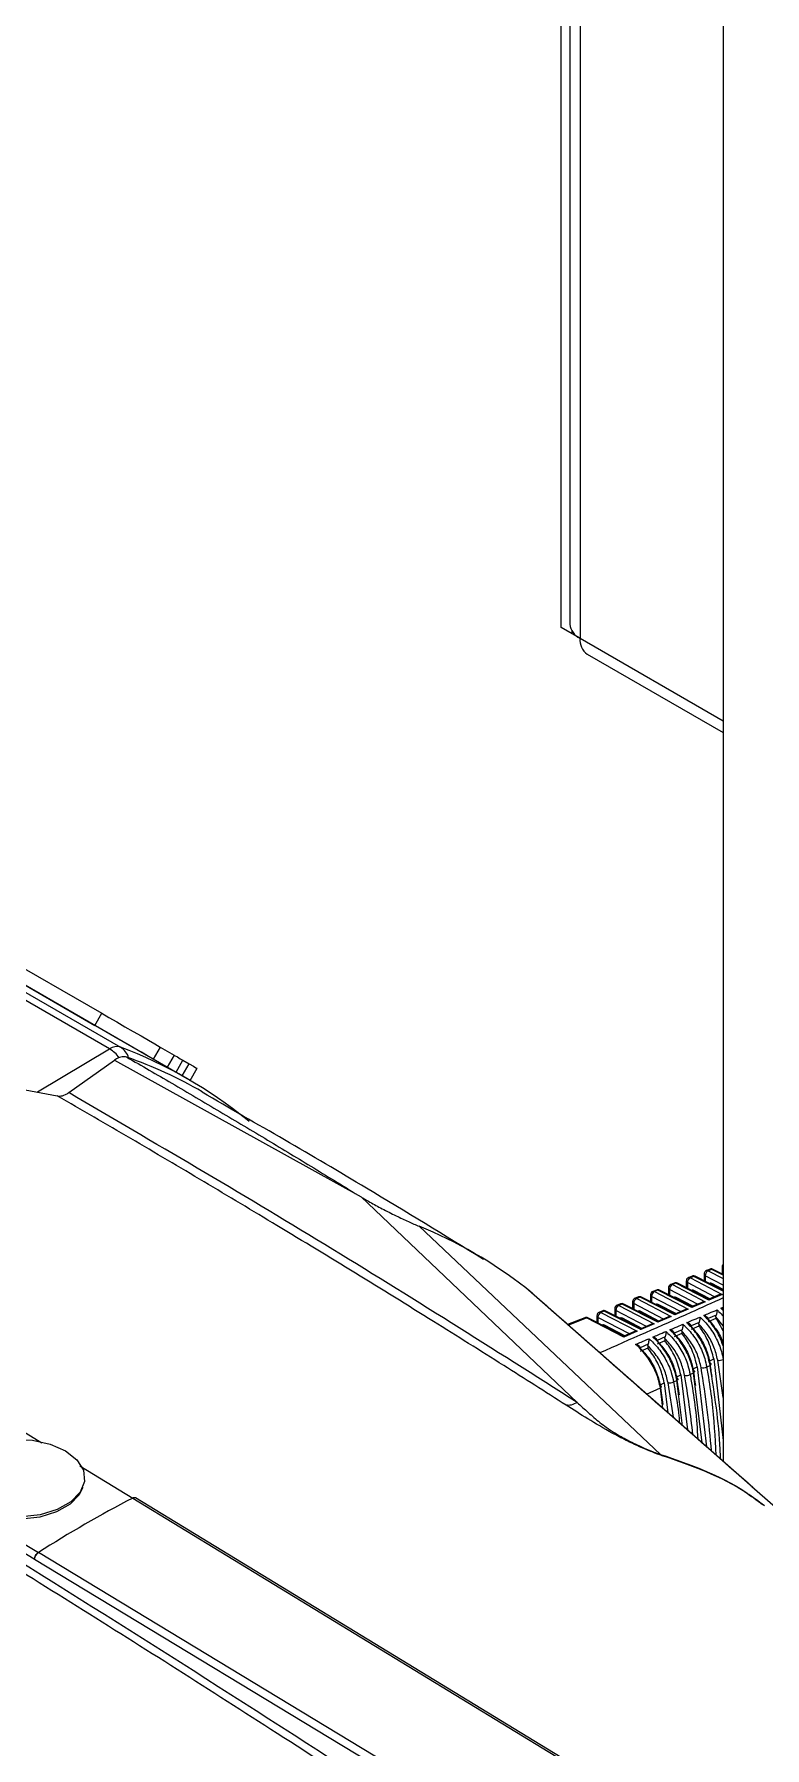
# Model space of a CAD drawing. Extents: x 2 to 136, y 1 to 99.
# Drawn here: x 101.805 to 103.69, y 13.86 to 18.283 of the extents above; entities that cross this region are included whole.
import ezdxf

# ---------------------------------------------------------------- set-up
doc = ezdxf.new("R2010")
doc.units = 0
doc.header["$MEASUREMENT"] = 0
doc.layers.add('OBJECT', color=7, linetype='CONTINUOUS')

msp = doc.modelspace()

# ---------------------------------------------------------------- linework, layer by layer
at = {"layer": 'OBJECT'}
for p, q in [((103.5823, 20.4361), (103.5823, 14.5993)), ((103.1637, 20.3987), (103.1637, 16.7526)), ((103.1868, 20.4121), (103.1868, 16.7608)), ((103.2132, 20.4273), (103.2132, 16.724)), ((103.1637, 16.7526), (103.192, 16.7362)), ((103.2132, 16.724), (103.1637, 16.7526)), ((103.192, 16.7434), (103.192, 16.7362)), ((103.192, 16.7362), (103.2132, 16.724)), ((103.2132, 16.724), (103.5823, 16.5109)), ((103.2318, 16.6828), (103.5823, 16.4805)), ((101.5085, 15.9683), (102.0274, 15.6687)), ((102.1997, 15.5871), (101.5259, 15.9761)), ((101.9995, 15.6642), (101.4806, 15.9638)), ((101.6433, 15.9499), (101.9792, 15.756)), ((101.6253, 15.9187), (101.9612, 15.7248)), ((101.9612, 15.7248), (101.9792, 15.756)), ((101.8137, 15.5535), (101.9995, 15.6642)), ((102.1301, 15.6689), (102.1121, 15.6377)), ((102.1301, 15.6689), (102.1663, 15.6479)), ((101.8939, 15.5512), (102.0125, 15.6353)), ((102.0125, 15.6353), (102.6485, 15.2819)), ((102.1663, 15.6479), (102.1484, 15.6167)), ((102.1709, 15.6038), (102.1888, 15.6349)), ((102.1871, 15.5944), (102.2051, 15.6255)), ((102.1888, 15.6349), (102.2051, 15.6255)), ((102.207, 15.5829), (102.225, 15.6141)), ((102.3594, 15.4771), (102.354, 15.4808)), ((102.6485, 15.2819), (103.2057, 14.7515)), ((103.4209, 14.6174), (102.798, 15.2063)), ((101.0766, 15.104), (101.8246, 14.6475)), ((103.5334, 15.0826), (103.5334, 15.0655)), ((103.5487, 15.0954), (103.5398, 15.0919)), ((103.5528, 15.0949), (103.5439, 15.0914)), ((103.5439, 15.0914), (103.5823, 15.0713)), ((103.5823, 15.0799), (103.5528, 15.0949)), ((103.5823, 15.082), (103.5568, 15.095)), ((103.5795, 15.1005), (103.5795, 15.0834)), ((103.073, 15.0475), (103.081, 15.0406)), ((103.6586, 14.5322), (103.073, 15.0475)), ((103.4102, 15.0417), (103.4014, 15.0383)), ((103.4143, 15.0411), (103.4055, 15.0377)), ((103.5019, 14.9966), (103.4143, 15.0411)), ((103.5017, 14.9989), (103.4183, 15.0413)), ((103.4411, 15.0468), (103.4411, 15.0297)), ((103.5159, 15.0051), (103.444, 15.0428)), ((103.444, 15.0428), (103.444, 15.0282)), ((103.4563, 15.0596), (103.4475, 15.0562)), ((103.4604, 15.0591), (103.4516, 15.0556)), ((103.4516, 15.0556), (103.5359, 15.0114)), ((103.5457, 15.0157), (103.4604, 15.0591)), ((103.5455, 15.018), (103.4645, 15.0592)), ((103.4873, 15.0647), (103.4873, 15.0476)), ((103.5597, 15.0242), (103.4901, 15.0607)), ((103.4901, 15.0607), (103.4901, 15.0461)), ((103.5025, 15.0775), (103.4937, 15.074)), ((103.5066, 15.077), (103.4978, 15.0735)), ((103.4978, 15.0735), (103.5797, 15.0305)), ((103.5029, 15.041), (103.5013, 15.0404)), ((103.507, 15.0405), (103.5037, 15.0392)), ((103.5823, 15.0385), (103.5066, 15.077)), ((103.5479, 15.019), (103.507, 15.0405)), ((103.5823, 15.0407), (103.5106, 15.0771)), ((103.5823, 15.0544), (103.5363, 15.0786)), ((103.5363, 15.0786), (103.5363, 15.0641)), ((103.549, 15.0589), (103.5475, 15.0584)), ((103.5531, 15.0584), (103.5498, 15.0572)), ((103.5823, 15.0431), (103.5531, 15.0584)), ((103.3178, 15.0059), (103.3091, 15.0025)), ((103.3219, 15.0053), (103.3132, 15.002)), ((103.3132, 15.002), (103.4043, 14.9542)), ((103.4142, 14.9584), (103.3219, 15.0053)), ((103.414, 14.9607), (103.3259, 15.0054)), ((103.3489, 15.0111), (103.3489, 14.9938)), ((103.4282, 14.9669), (103.3517, 15.007)), ((103.3517, 15.007), (103.3517, 14.9923)), ((103.364, 15.0238), (103.3553, 15.0204)), ((103.3681, 15.0232), (103.3594, 15.0199)), ((103.3594, 15.0199), (103.4482, 14.9733)), ((103.458, 14.9775), (103.3681, 15.0232)), ((103.4579, 14.9798), (103.3721, 15.0234)), ((103.395, 15.0289), (103.395, 15.0117)), ((103.4721, 14.986), (103.3979, 15.0249)), ((103.3979, 15.0249), (103.3979, 15.0103)), ((103.4055, 15.0377), (103.492, 14.9923)), ((103.4106, 15.0053), (103.409, 15.0046)), ((103.4147, 15.0047), (103.4113, 15.0034)), ((103.4603, 14.9808), (103.4147, 15.0047)), ((103.4567, 15.0232), (103.4551, 15.0225)), ((103.4608, 15.0226), (103.4575, 15.0213)), ((103.5041, 14.9999), (103.4608, 15.0226)), ((103.5271, 15.0099), (103.5017, 14.9989)), ((103.5359, 15.0114), (103.5019, 14.9966)), ((103.571, 15.029), (103.5455, 15.018)), ((103.5797, 15.0305), (103.5457, 15.0157)), ((103.5764, 14.9947), (103.5823, 14.9972)), ((103.5814, 14.9898), (103.5764, 14.9947)), ((100.8297, 14.9615), (101.8157, 14.3641)), ((103.2254, 14.97), (103.181, 14.9528)), ((103.1826, 14.9513), (103.2295, 14.9695)), ((103.3265, 14.9203), (103.2295, 14.9695)), ((103.3263, 14.9225), (103.2336, 14.9696)), ((103.2566, 14.9753), (103.2566, 14.9579)), ((103.3405, 14.9287), (103.2595, 14.9712)), ((103.2595, 14.9712), (103.2595, 14.9565)), ((103.2716, 14.9879), (103.263, 14.9846)), ((103.2757, 14.9874), (103.2671, 14.9841)), ((103.2671, 14.9841), (103.3605, 14.9351)), ((103.2722, 14.9516), (103.2704, 14.9509)), ((103.2763, 14.9511), (103.2728, 14.9497)), ((103.3703, 14.9394), (103.2757, 14.9874)), ((103.3287, 14.9236), (103.2763, 14.9511)), ((103.3702, 14.9416), (103.2798, 14.9875)), ((103.3027, 14.9932), (103.3027, 14.9759)), ((103.3844, 14.9478), (103.3056, 14.9891)), ((103.3056, 14.9891), (103.3056, 14.9744)), ((103.3183, 14.9695), (103.3166, 14.9688)), ((103.3224, 14.969), (103.319, 14.9676)), ((103.3726, 14.9426), (103.3224, 14.969)), ((103.3645, 14.9874), (103.3628, 14.9867)), ((103.3686, 14.9869), (103.3651, 14.9855)), ((103.4164, 14.9617), (103.3686, 14.9869)), ((103.3956, 14.9527), (103.3702, 14.9416)), ((103.4043, 14.9542), (103.3703, 14.9394)), ((103.4394, 14.9718), (103.414, 14.9607)), ((103.4482, 14.9733), (103.4142, 14.9584)), ((103.4833, 14.9909), (103.4579, 14.9798)), ((103.492, 14.9923), (103.458, 14.9775)), ((103.5205, 14.958), (103.4998, 14.9491)), ((103.5199, 14.9539), (103.5199, 14.9488)), ((103.5644, 14.9767), (103.5436, 14.9678)), ((103.5637, 14.9679), (103.5437, 14.9592)), ((103.5637, 14.9724), (103.5637, 14.9679)), ((103.5823, 14.9491), (103.5637, 14.9724)), ((101.8052, 14.3466), (100.8127, 14.9478)), ((103.3518, 14.9336), (103.3263, 14.9225)), ((103.3605, 14.9351), (103.3265, 14.9203)), ((103.4328, 14.9205), (103.4121, 14.9116)), ((103.4322, 14.9106), (103.4122, 14.9019)), ((103.4322, 14.9168), (103.4322, 14.9106)), ((103.4766, 14.9392), (103.456, 14.9304)), ((103.476, 14.9297), (103.4561, 14.921)), ((103.476, 14.9354), (103.476, 14.9297)), ((103.5199, 14.9488), (103.4999, 14.9401)), ((103.3889, 14.9017), (103.3683, 14.8929)), ((103.3884, 14.8915), (103.3684, 14.8828)), ((103.3884, 14.8981), (103.3884, 14.8915)), ((103.5462, 14.8582), (103.5581, 14.864)), ((103.5581, 14.864), (103.5823, 14.653)), ((103.4612, 14.817), (103.4731, 14.8228)), ((103.4731, 14.8228), (103.4901, 14.6804)), ((103.4972, 14.8239), (103.5058, 14.8278)), ((103.5037, 14.8376), (103.5156, 14.8434)), ((103.528, 14.6471), (103.5058, 14.8278)), ((103.5156, 14.8434), (103.5398, 14.6367)), ((103.5399, 14.8433), (103.5485, 14.8472)), ((103.385, 14.7729), (103.4204, 14.7889)), ((103.4187, 14.7965), (103.4306, 14.8023)), ((103.427, 14.736), (103.4204, 14.7889)), ((103.4306, 14.8023), (103.4401, 14.7244)), ((103.4545, 14.8045), (103.4631, 14.8084)), ((103.4776, 14.6915), (103.4631, 14.8084)), ((103.2057, 14.7515), (103.2058, 14.7514)), ((101.7578, 14.6883), (101.8246, 14.6475)), ((103.4209, 14.6174), (103.4256, 14.6139)), ((101.9229, 14.5876), (102.059, 14.5045)), ((101.9229, 14.5875), (102.059, 14.5045)), ((103.7646, 14.439), (103.6566, 14.5339)), ((102.059, 14.5045), (105.0535, 12.6789)), ((101.8054, 14.3465), (101.8052, 14.3466)), ((104.8109, 12.5273), (101.8054, 14.3465)), ((104.8213, 12.5449), (101.8157, 14.3641))]:
    msp.add_line(p, q, dxfattribs=at)
at = {"layer": 'OBJECT', "flags": 128}
for points in [[(101.9792, 15.756), (101.9977, 15.7453), (102.0178, 15.7337), (102.0388, 15.7215), (102.06, 15.7093), (102.0805, 15.6975), (102.0995, 15.6865), (102.1162, 15.6769), (102.1301, 15.6689)], [(102.0975, 15.6461), (102.0815, 15.6554), (102.0625, 15.6663), (102.042, 15.6781), (102.0208, 15.6904), (101.9998, 15.7025), (101.9797, 15.7141), (101.9612, 15.7248)], [(102.1663, 15.6479), (102.1672, 15.6474), (102.1743, 15.6433), (102.1819, 15.6389), (102.1888, 15.6349)], [(102.2051, 15.6255), (102.2156, 15.6195), (102.2223, 15.6156), (102.2249, 15.6141), (102.225, 15.6141)], [(100.6825, 15.36), (100.7984, 15.4127), (100.9615, 15.4752), (101.1222, 15.5234), (101.2798, 15.557), (101.4336, 15.5758), (101.5828, 15.5797), (101.7266, 15.5688), (101.8644, 15.543)], [(102.2058, 15.5835), (102.2069, 15.5829), (102.2055, 15.5838)], [(103.5057, 14.8339), (103.5068, 14.8334), (103.5077, 14.8328), (103.5082, 14.832), (103.5084, 14.8312), (103.5083, 14.8304), (103.5078, 14.8295), (103.507, 14.8286), (103.5058, 14.8278)], [(103.5484, 14.8534), (103.5495, 14.8529), (103.5504, 14.8522), (103.5509, 14.8515), (103.5511, 14.8507), (103.551, 14.8498), (103.5505, 14.8489), (103.5497, 14.848), (103.5485, 14.8472)], [(103.4202, 14.795), (103.4214, 14.7945), (103.4223, 14.7939), (103.4228, 14.7932), (103.423, 14.7924), (103.4228, 14.7915), (103.4223, 14.7906), (103.4215, 14.7898), (103.4204, 14.7889)], [(103.463, 14.8144), (103.4641, 14.8139), (103.465, 14.8133), (103.4655, 14.8126), (103.4657, 14.8118), (103.4656, 14.8109), (103.4651, 14.81), (103.4642, 14.8092), (103.4631, 14.8084)], [(101.5912, 14.5358), (101.5882, 14.5643), (101.5993, 14.5921), (101.6235, 14.617), (101.6588, 14.637), (101.7025, 14.6504), (101.751, 14.6562), (101.8003, 14.6539), (101.8465, 14.6436), (101.8858, 14.6262), (101.915, 14.6032), (101.9318, 14.5763), (101.9348, 14.5478), (101.9237, 14.52), (101.8996, 14.495), (101.8642, 14.4751), (101.8205, 14.4616), (101.772, 14.4559), (101.7227, 14.4582), (101.6765, 14.4685), (101.6373, 14.4858), (101.608, 14.5089), (101.5912, 14.5358)], [(101.9302, 14.5317), (101.9212, 14.513), (101.8974, 14.4885), (101.8626, 14.4688), (101.8196, 14.4556), (101.7719, 14.4499), (101.7233, 14.4522), (101.6779, 14.4623), (101.6392, 14.4794), (101.6104, 14.5021), (101.5939, 14.5286)], [(105.0605, 12.6794), (103.5749, 13.585), (102.066, 14.5049)]]:
    msp.add_lwpolyline(points, dxfattribs=at)
at = {"layer": 'OBJECT'}
for centre, radius, start, end in [((103.2319, 16.7652), 0.0453, 185.6939, 245.6262), ((103.2584, 16.7196), 0.0454, 174.4605, 234.2269), ((102.0183, 15.6367), 0.0333, 74.0154, 124.2943), ((101.9559, 15.591), 0.0851, 36.3311, 59.2213), ((101.6118, 14.5686), 1.176, 50.8648, 69.3012), ((102.0023, 15.6275), 0.0483, 16.5209, 58.604), ((101.6498, 14.5323), 1.1785, 60.0257, 70.4603), ((102.3569, 14.1251), 1.1677, 52.1797, 67.8095), ((103.5434, 15.0826), 0.01, 111.1945, 180), ((103.5383, 15.0831), 0.00496, 185.3412, 245.306), ((103.5505, 15.0788), 0.0143, 117.721, 180.924), ((103.5413, 15.0875), 0.00472, 56.7708, 108.8007), ((103.5523, 15.0861), 0.01, 63.0658, 111.1945), ((103.5502, 15.0909), 0.00472, 56.7752, 108.8003), ((103.5549, 15.0908), 0.00462, 65.655, 117.5071), ((103.5895, 15.1005), 0.01, 136.2864, 180), ((103.5845, 15.101), 0.00496, 185.3463, 245.3065), ((103.4029, 15.0338), 0.00472, 56.7752, 108.8003), ((103.4138, 15.0323), 0.01, 63.0658, 111.1945), ((103.4117, 15.0372), 0.00472, 56.7674, 108.8054), ((103.4164, 15.0371), 0.00462, 65.6357, 117.5196), ((103.4511, 15.0468), 0.01, 111.1945, 180), ((103.4461, 15.0473), 0.00496, 185.3491, 245.2981), ((103.4583, 15.043), 0.0143, 117.7227, 180.9223), ((103.449, 15.0517), 0.00472, 56.7708, 108.8007), ((103.4599, 15.0502), 0.01, 63.0658, 111.1945), ((103.4578, 15.0551), 0.00472, 56.7752, 108.8003), ((103.4626, 15.055), 0.00462, 65.6531, 117.5089), ((103.4973, 15.0647), 0.01, 111.1945, 180), ((103.4922, 15.0652), 0.00496, 185.3412, 245.306), ((103.5044, 15.0609), 0.0143, 117.7221, 180.9229), ((103.4952, 15.0696), 0.00472, 56.7708, 108.8007), ((103.5061, 15.0682), 0.01, 63.0658, 111.1945), ((103.504, 15.073), 0.00472, 56.7708, 108.8007), ((103.5087, 15.0729), 0.00462, 65.6491, 117.5148), ((103.3127, 14.9932), 0.01, 111.1945, 180), ((103.3199, 14.9893), 0.0143, 117.7221, 180.9229), ((103.3106, 14.998), 0.00472, 56.7708, 108.8007), ((103.3214, 14.9965), 0.01, 63.0658, 111.1945), ((103.3193, 15.0014), 0.00472, 56.7708, 108.8007), ((103.324, 15.0012), 0.00462, 65.6357, 117.5196), ((103.3589, 15.0111), 0.01, 111.1945, 180), ((103.3538, 15.0115), 0.00496, 185.3412, 245.306), ((103.366, 15.0072), 0.0143, 117.721, 180.924), ((103.3568, 15.0159), 0.00472, 56.7708, 108.8007), ((103.3676, 15.0144), 0.01, 63.0658, 111.1945), ((103.3655, 15.0193), 0.00472, 56.7752, 108.8003), ((103.3702, 15.0191), 0.00462, 65.6365, 117.5188), ((103.405, 15.0289), 0.01, 111.1945, 180), ((103.3999, 15.0294), 0.00496, 185.3364, 245.3108), ((103.4121, 15.0251), 0.0143, 117.7207, 180.9243), ((103.5845, 14.9948), 0.00496, 185.3463, 245.3065), ((103.2291, 14.9607), 0.01, 63.0658, 111.1945), ((103.227, 14.9656), 0.00472, 56.7765, 108.7884), ((103.2317, 14.9654), 0.00462, 65.6425, 117.5195), ((103.2666, 14.9753), 0.01, 111.1945, 180), ((103.2615, 14.9757), 0.00496, 185.3463, 245.3065), ((103.2737, 14.9715), 0.0143, 117.7207, 180.9243), ((103.2645, 14.9801), 0.00472, 56.7778, 108.7977), ((103.2752, 14.9786), 0.01, 63.0658, 111.1945), ((103.2731, 14.9835), 0.00472, 56.785, 108.7905), ((103.2779, 14.9833), 0.00462, 65.6487, 117.5084), ((103.3077, 14.9936), 0.00496, 185.3446, 245.3026), ((103.573, 14.8792), 0.0191, 255.7099, 299.2347), ((103.4875, 14.8404), 0.0192, 256.102, 300.274), ((103.5303, 14.8598), 0.0191, 255.8724, 300.2629), ((103.4448, 14.8211), 0.0193, 256.3291, 300.2841), ((103.5238, 11.6861), 3.1763, 117.4627, 122.5319), ((102.0628, 14.4988), 0.00689, 61.8768, 123.9444), ((101.8293, 14.344), 0.0242, 124.2144, 173.9673)]:
    msp.add_arc(centre, radius, start, end, dxfattribs=at)
for centre, major_axis, ratio, start_param, end_param in [((103.5074, 15.0321), (-0.00492, 0.00878), 0.569277, 5.564272, 6.202582), ((103.5535, 15.05), (-0.00492, 0.00878), 0.569277, 5.564272, 6.202582), ((103.4151, 14.9963), (-0.00492, 0.00878), 0.569277, 5.564272, 6.202582), ((103.4612, 15.0142), (-0.00492, 0.00878), 0.569277, 5.564272, 6.202582), ((103.5014, 14.9878), (0.0003, 0.011), 0.034338, 5.635442, 6.267004), ((103.5354, 15.0026), (0.014, -0.0005), 0.628267, 1.558596, 2.22252), ((103.5452, 15.0069), (0.0003, 0.011), 0.034338, 5.635442, 6.267004), ((103.5792, 15.0217), (0.014, -0.0005), 0.628267, 1.558596, 2.22252), ((103.2767, 14.9426), (-0.00492, 0.00878), 0.569277, 5.564272, 6.202582), ((103.3228, 14.9605), (-0.00492, 0.00878), 0.569277, 5.564272, 6.202582), ((103.369, 14.9784), (-0.00492, 0.00878), 0.569277, 5.564272, 6.202582), ((103.4038, 14.9454), (0.014, -0.0005), 0.628267, 1.558596, 2.22252), ((103.4137, 14.9496), (0.0003, 0.011), 0.034338, 5.635442, 6.267004), ((103.4477, 14.9645), (0.014, -0.0005), 0.628267, 1.558596, 2.22252), ((103.4575, 14.9687), (0.0003, 0.011), 0.034338, 5.635442, 6.267004), ((103.4915, 14.9835), (0.014, -0.0005), 0.628267, 1.558596, 2.22252), ((103.326, 14.9115), (0.0003, 0.011), 0.034338, 5.635442, 6.267004), ((103.36, 14.9263), (0.014, -0.0005), 0.628267, 1.558596, 2.22252), ((103.3699, 14.9306), (0.0003, 0.011), 0.034338, 5.635442, 6.267004), ((101.939, 15.3188), (-1.1214, 1.9087), 0.582398, 4.054647, 4.133782), ((101.9901, 15.3467), (-1.0911, 1.9232), 0.572321, 4.122025, 4.142021), ((101.9828, 15.3441), (-1.1197, 1.9059), 0.582398, 4.018311, 4.13041), ((102.034, 15.372), (-1.0895, 1.9203), 0.572321, 4.120512, 4.138642), ((102.0267, 15.3695), (-1.1181, 1.9031), 0.582398, 4.07704, 4.127029), ((101.9024, 15.2961), (-1.0943, 1.9288), 0.572321, 4.123853, 4.148755), ((101.8952, 15.2935), (-1.123, 1.9115), 0.582398, 4.091495, 4.137147), ((101.9463, 15.3214), (-1.0927, 1.926), 0.572321, 4.123176, 4.145392)]:
    msp.add_ellipse(centre, major_axis=major_axis, ratio=ratio, start_param=start_param, end_param=end_param, dxfattribs=at)
for points, knots in [([(102.0439, 15.6429), (102.0399, 15.6436), (102.0319, 15.645), (102.0205, 15.6406), (102.0141, 15.6364), (102.0125, 15.6353)], [0, 0, 0, 0, 0.425023, 0.850044, 1, 1, 1, 1]), ([(102.0439, 15.6429), (102.0826, 15.6205), (102.1635, 15.5736), (102.2844, 15.5023), (102.4064, 15.4294), (102.5276, 15.356), (102.6077, 15.3069), (102.6485, 15.2819)], [0, 0, 0, 0, 0.187145, 0.391348, 0.595125, 0.793954, 1, 1, 1, 1]), ([(101.8644, 15.543), (101.8668, 15.5426), (101.8731, 15.5417), (101.8834, 15.5445), (101.891, 15.5493), (101.8939, 15.5512)], [0, 0, 0, 0, 0.263884, 0.723096, 1, 1, 1, 1]), ([(103.1772, 14.7445), (103.1236, 14.7787), (103.0099, 14.8512), (102.8287, 14.9648), (102.6337, 15.0854), (102.4364, 15.2055), (102.2432, 15.3213), (102.0542, 15.4329), (101.9277, 15.5063), (101.8644, 15.543)], [0, 0, 0, 0, 0.1241053, 0.2632119, 0.41732, 0.5714285, 0.7142858, 0.857143, 1, 1, 1, 1]), ([(103.2058, 14.7514), (102.9895, 14.8887), (102.5569, 15.1631), (102.1149, 15.4218), (101.8939, 15.5512)], [0, 0, 0, 0, 0.500002, 1, 1, 1, 1]), ([(102.9641, 15.1207), (102.8638, 15.1824), (102.6239, 15.3298), (102.3799, 15.4703), (102.238, 15.5521)], [0, 0, 0, 0, 0.418467, 1, 1, 1, 1]), ([(102.6485, 15.2819), (102.6512, 15.2802), (102.6583, 15.276), (102.6757, 15.266), (102.7035, 15.2509), (102.7384, 15.2333), (102.7725, 15.2172), (102.7893, 15.21), (102.798, 15.2063)], [0, 0, 0, 0, 0.061294, 0.157978, 0.353025, 0.568965, 0.775601, 1, 1, 1, 1]), ([(100.3535, 15.186), (100.7021, 14.9824), (101.3994, 14.5752), (102.4432, 13.919), (103.4848, 13.2333), (104.176, 12.7471), (104.5215, 12.5041)], [0, 0, 0, 0, 0.25003, 0.500058, 0.750055, 1, 1, 1, 1]), ([(104.5104, 12.4872), (104.3461, 12.6037), (104.0118, 12.8405), (103.5009, 13.1916), (102.9724, 13.546), (102.4421, 13.892), (101.9146, 14.227), (101.3943, 14.5482), (100.8702, 14.8633), (100.5195, 15.0665), (100.3435, 15.1684)], [0, 0, 0, 0, 0.118989, 0.241992, 0.369009, 0.500039, 0.623805, 0.748387, 0.873785, 1, 1, 1, 1]), ([(103.6586, 14.5322), (103.5949, 14.5882), (103.4672, 14.7006), (103.2772, 14.8678), (103.1441, 14.9853), (103.0777, 15.0439)], [0, 0, 0, 0, 0.332263, 0.666681, 1, 1, 1, 1]), ([(103.5823, 15.0212), (103.5545, 15.0087), (103.4491, 14.961), (103.3426, 14.914), (103.2642, 14.8794)], [0, 0, 0, 0, 0.264048, 1, 1, 1, 1]), ([(103.5823, 14.9922), (103.5811, 14.9928), (103.5793, 14.9939), (103.5772, 14.9945), (103.5765, 14.9947), (103.5764, 14.9947)], [0, 0, 0, 0, 0.655708, 0.980605, 1, 1, 1, 1]), ([(103.4446, 14.9389), (103.4493, 14.9409), (103.4606, 14.9457), (103.472, 14.9505), (103.4786, 14.9534)], [0, 0, 0, 0, 0.412499, 1, 1, 1, 1]), ([(103.4786, 14.9534), (103.4786, 14.9533), (103.4787, 14.9526), (103.4786, 14.9505), (103.4783, 14.9469), (103.4776, 14.9427), (103.4769, 14.9403), (103.4766, 14.9392)], [0, 0, 0, 0, 0.008151, 0.206913, 0.537757, 0.791264, 1, 1, 1, 1]), ([(103.4786, 14.9534), (103.4804, 14.9518), (103.4868, 14.9461), (103.5017, 14.9301), (103.5207, 14.9021), (103.5345, 14.8697), (103.5384, 14.8505), (103.5399, 14.8433)], [0, 0, 0, 0, 0.059002, 0.210856, 0.514734, 0.818981, 1, 1, 1, 1]), ([(103.4885, 14.9575), (103.4932, 14.9595), (103.5046, 14.9643), (103.5159, 14.9691), (103.5226, 14.972)], [0, 0, 0, 0, 0.4124608, 1, 1, 1, 1]), ([(103.5485, 14.8472), (103.5474, 14.8532), (103.5439, 14.8714), (103.5314, 14.9029), (103.5124, 14.9325), (103.4972, 14.9495), (103.4903, 14.9559), (103.4885, 14.9575)], [0, 0, 0, 0, 0.1523344, 0.4594619, 0.7661097, 0.9410542, 1, 1, 1, 1]), ([(103.4998, 14.9491), (103.4995, 14.9499), (103.4989, 14.9518), (103.496, 14.9545), (103.4923, 14.9564), (103.4896, 14.9573), (103.4886, 14.9575), (103.4885, 14.9575)], [0, 0, 0, 0, 0.2067549, 0.4649306, 0.8107333, 0.9920503, 1, 1, 1, 1]), ([(103.5199, 14.9539), (103.52, 14.955), (103.52, 14.9563), (103.5205, 14.9577), (103.5205, 14.958)], [0, 0, 0, 0, 0.819079, 1, 1, 1, 1]), ([(103.5683, 14.8607), (103.5656, 14.872), (103.5603, 14.8945), (103.5427, 14.9278), (103.5273, 14.9454), (103.5199, 14.9539)], [0, 0, 0, 0, 0.340602, 0.681277, 1, 1, 1, 1]), ([(103.5226, 14.972), (103.5226, 14.9719), (103.5226, 14.9713), (103.5226, 14.9693), (103.5222, 14.9657), (103.5215, 14.9615), (103.5208, 14.959), (103.5205, 14.958)], [0, 0, 0, 0, 0.0082328, 0.187014, 0.5256428, 0.7861956, 1, 1, 1, 1]), ([(103.5226, 14.972), (103.5243, 14.9704), (103.5306, 14.9646), (103.5454, 14.9485), (103.5642, 14.9202), (103.5775, 14.8883), (103.5812, 14.8695), (103.5826, 14.8627)], [0, 0, 0, 0, 0.058731, 0.212374, 0.519887, 0.827778, 1, 1, 1, 1]), ([(103.5325, 14.9761), (103.5372, 14.9781), (103.5485, 14.9829), (103.5599, 14.9877), (103.5666, 14.9905)], [0, 0, 0, 0, 0.41243, 1, 1, 1, 1]), ([(103.5823, 14.8978), (103.5795, 14.9059), (103.5723, 14.9264), (103.5554, 14.9516), (103.5407, 14.9684), (103.5342, 14.9745), (103.5325, 14.9761)], [0, 0, 0, 0, 0.273826, 0.694944, 0.920371, 1, 1, 1, 1]), ([(103.5436, 14.9678), (103.5433, 14.9686), (103.5427, 14.9705), (103.5396, 14.9732), (103.536, 14.9751), (103.5334, 14.9759), (103.5325, 14.9761), (103.5325, 14.9761)], [0, 0, 0, 0, 0.211945, 0.477994, 0.832959, 0.991973, 1, 1, 1, 1]), ([(103.5437, 14.9662), (103.5513, 14.9571), (103.5664, 14.9389), (103.5792, 14.9161), (103.5823, 14.9048), (103.5823, 14.9047)], [0, 0, 0, 0, 0.498208, 0.996336, 1, 1, 1, 1]), ([(103.5637, 14.9724), (103.5638, 14.9735), (103.5639, 14.9749), (103.5643, 14.9764), (103.5644, 14.9767)], [0, 0, 0, 0, 0.794527, 1, 1, 1, 1]), ([(103.5823, 14.9364), (103.5781, 14.9448), (103.5727, 14.9558), (103.5654, 14.9656), (103.5637, 14.9679)], [0, 0, 0, 0, 0.763573, 1, 1, 1, 1]), ([(103.5666, 14.9905), (103.5666, 14.9905), (103.5666, 14.9899), (103.5665, 14.988), (103.5662, 14.9845), (103.5654, 14.9802), (103.5647, 14.9778), (103.5644, 14.9767)], [0, 0, 0, 0, 0.0083397, 0.1664076, 0.5129726, 0.7808605, 1, 1, 1, 1]), ([(103.5666, 14.9905), (103.5683, 14.989), (103.5737, 14.9839), (103.5788, 14.9779), (103.5823, 14.9738)], [0, 0, 0, 0, 0.312842, 1, 1, 1, 1]), ([(103.3567, 14.9015), (103.3614, 14.9035), (103.3727, 14.9084), (103.3841, 14.9132), (103.3907, 14.916)], [0, 0, 0, 0, 0.412558, 1, 1, 1, 1]), ([(103.3907, 14.916), (103.3907, 14.916), (103.3908, 14.915), (103.3907, 14.9125), (103.3903, 14.9086), (103.3897, 14.9048), (103.3891, 14.9027), (103.3889, 14.9017)], [0, 0, 0, 0, 0.007981, 0.2991024, 0.6029171, 0.8007069, 1, 1, 1, 1]), ([(103.3907, 14.916), (103.3926, 14.9144), (103.3991, 14.9089), (103.4142, 14.8933), (103.4336, 14.8657), (103.4485, 14.8326), (103.4528, 14.8125), (103.4545, 14.8045)], [0, 0, 0, 0, 0.059552, 0.208065, 0.505163, 0.802607, 1, 1, 1, 1]), ([(103.4006, 14.9202), (103.4053, 14.9222), (103.4167, 14.9271), (103.428, 14.9319), (103.4347, 14.9347)], [0, 0, 0, 0, 0.412524, 1, 1, 1, 1]), ([(103.4631, 14.8084), (103.4619, 14.8144), (103.4583, 14.8326), (103.4457, 14.8641), (103.4261, 14.8943), (103.4101, 14.9119), (103.4024, 14.9186), (103.4006, 14.9202)], [0, 0, 0, 0, 0.148954, 0.44926, 0.7491, 0.940502, 1, 1, 1, 1]), ([(103.4121, 14.9116), (103.4119, 14.9125), (103.4113, 14.9143), (103.4086, 14.917), (103.4049, 14.919), (103.4019, 14.9199), (103.4007, 14.9202), (103.4006, 14.9202)], [0, 0, 0, 0, 0.197186, 0.440794, 0.768921, 0.992186, 1, 1, 1, 1]), ([(103.4122, 14.9104), (103.4201, 14.9017), (103.4358, 14.8841), (103.4544, 14.8497), (103.46, 14.8265), (103.463, 14.8144)], [0, 0, 0, 0, 0.324748, 0.649449, 1, 1, 1, 1]), ([(103.4322, 14.9168), (103.4323, 14.9178), (103.4324, 14.919), (103.4327, 14.9203), (103.4328, 14.9205)], [0, 0, 0, 0, 0.873723, 1, 1, 1, 1]), ([(103.4829, 14.8218), (103.4802, 14.8331), (103.4747, 14.8556), (103.4566, 14.8898), (103.4404, 14.9077), (103.4322, 14.9168)], [0, 0, 0, 0, 0.331872, 0.663816, 1, 1, 1, 1]), ([(103.4731, 14.8228), (103.4694, 14.8374), (103.4626, 14.8643), (103.4451, 14.8941), (103.4346, 14.9076), (103.4322, 14.9106)], [0, 0, 0, 0, 0.478248, 0.883044, 1, 1, 1, 1]), ([(103.4347, 14.9347), (103.4347, 14.9347), (103.4347, 14.9337), (103.4347, 14.9313), (103.4343, 14.9275), (103.4336, 14.9236), (103.433, 14.9215), (103.4328, 14.9205)], [0, 0, 0, 0, 0.008059, 0.282723, 0.5938, 0.796114, 1, 1, 1, 1]), ([(103.4347, 14.9347), (103.4365, 14.9331), (103.4429, 14.9275), (103.4579, 14.9117), (103.4772, 14.8839), (103.4915, 14.8512), (103.4956, 14.8315), (103.4972, 14.8239)], [0, 0, 0, 0, 0.059276, 0.209421, 0.509831, 0.810599, 1, 1, 1, 1]), ([(103.5058, 14.8278), (103.5047, 14.8338), (103.5011, 14.852), (103.4885, 14.8835), (103.4693, 14.9134), (103.4536, 14.9307), (103.4463, 14.9373), (103.4446, 14.9389)], [0, 0, 0, 0, 0.150604, 0.454245, 0.75741, 0.940779, 1, 1, 1, 1]), ([(103.456, 14.9304), (103.4557, 14.9312), (103.4551, 14.9331), (103.4523, 14.9358), (103.4486, 14.9378), (103.4457, 14.9386), (103.4446, 14.9389), (103.4446, 14.9389)], [0, 0, 0, 0, 0.201833, 0.452548, 0.789383, 0.992118, 1, 1, 1, 1]), ([(103.4561, 14.9291), (103.4639, 14.9202), (103.4795, 14.9024), (103.4975, 14.8683), (103.5029, 14.8455), (103.5057, 14.8339)], [0, 0, 0, 0, 0.328834, 0.657618, 1, 1, 1, 1]), ([(103.476, 14.9354), (103.4761, 14.9364), (103.4762, 14.9377), (103.4766, 14.939), (103.4766, 14.9392)], [0, 0, 0, 0, 0.845417, 1, 1, 1, 1]), ([(103.5256, 14.8413), (103.5229, 14.8525), (103.5175, 14.875), (103.4996, 14.9088), (103.4838, 14.9266), (103.476, 14.9354)], [0, 0, 0, 0, 0.336122, 0.672317, 1, 1, 1, 1]), ([(103.5156, 14.8434), (103.512, 14.8576), (103.5054, 14.8842), (103.4884, 14.9135), (103.4782, 14.9269), (103.476, 14.9297)], [0, 0, 0, 0, 0.477917, 0.890822, 1, 1, 1, 1]), ([(103.4999, 14.9476), (103.5077, 14.9386), (103.5232, 14.9207), (103.5406, 14.8868), (103.5458, 14.8645), (103.5484, 14.8534)], [0, 0, 0, 0, 0.333137, 0.666223, 1, 1, 1, 1]), ([(103.5581, 14.864), (103.5546, 14.8779), (103.5482, 14.9042), (103.5317, 14.933), (103.5218, 14.9462), (103.5199, 14.9488)], [0, 0, 0, 0, 0.47755, 0.899062, 1, 1, 1, 1]), ([(103.4204, 14.7889), (103.4192, 14.795), (103.4155, 14.8132), (103.4028, 14.8447), (103.383, 14.8752), (103.3665, 14.893), (103.3585, 14.8999), (103.3567, 14.9015)], [0, 0, 0, 0, 0.1473771, 0.4444966, 0.7411547, 0.9402224, 1, 1, 1, 1]), ([(103.3683, 14.8929), (103.3681, 14.8937), (103.3676, 14.8955), (103.3649, 14.8982), (103.3611, 14.9003), (103.3581, 14.9012), (103.3567, 14.9015), (103.3567, 14.9015)], [0, 0, 0, 0, 0.192784, 0.429644, 0.749307, 0.992251, 1, 1, 1, 1]), ([(103.3684, 14.8918), (103.3763, 14.8831), (103.3922, 14.8658), (103.4112, 14.8312), (103.4171, 14.8075), (103.4202, 14.795)], [0, 0, 0, 0, 0.3208634, 0.6416822, 1, 1, 1, 1]), ([(103.3884, 14.8981), (103.3884, 14.8992), (103.3885, 14.9003), (103.3888, 14.9016), (103.3889, 14.9017)], [0, 0, 0, 0, 0.904066, 1, 1, 1, 1]), ([(103.4402, 14.8024), (103.4375, 14.8136), (103.432, 14.8361), (103.4135, 14.8707), (103.3969, 14.8889), (103.3884, 14.8981)], [0, 0, 0, 0, 0.327832, 0.655734, 1, 1, 1, 1]), ([(103.4306, 14.8023), (103.4277, 14.8145), (103.4217, 14.8391), (103.405, 14.8701), (103.3926, 14.886), (103.3884, 14.8915)], [0, 0, 0, 0, 0.396562, 0.793191, 1, 1, 1, 1]), ([(103.4972, 14.8239), (103.4982, 14.818), (103.5031, 14.7886), (103.5124, 14.7318), (103.5153, 14.6831), (103.5168, 14.6569)], [0, 0, 0, 0, 0.103622, 0.518168, 1, 1, 1, 1]), ([(103.5399, 14.8433), (103.5409, 14.8374), (103.5457, 14.808), (103.5577, 14.7304), (103.5612, 14.6619), (103.5636, 14.6157)], [0, 0, 0, 0, 0.075589, 0.377986, 1, 1, 1, 1]), ([(103.5756, 14.6052), (103.5754, 14.6137), (103.5732, 14.6911), (103.5602, 14.7737), (103.5485, 14.8472)], [0, 0, 0, 0, 0.110031, 1, 1, 1, 1]), ([(103.4545, 14.8045), (103.4555, 14.7986), (103.4604, 14.7692), (103.467, 14.7331), (103.4692, 14.7045), (103.4696, 14.6985)], [0, 0, 0, 0, 0.164971, 0.824965, 1, 1, 1, 1]), ([(103.2058, 14.7514), (103.2006, 14.7487), (103.1903, 14.7431), (103.1816, 14.744), (103.1772, 14.7445)], [0, 0, 0, 0, 0.499997, 1, 1, 1, 1]), ([(103.4256, 14.6139), (103.4172, 14.6168), (103.4005, 14.6227), (103.3674, 14.6368), (103.3317, 14.6536), (103.2845, 14.6783), (103.2323, 14.7094), (103.1956, 14.7328), (103.1772, 14.7445)], [0, 0, 0, 0, 0.125023, 0.25026, 0.372599, 0.500558, 0.750171, 1, 1, 1, 1]), ([(103.2058, 14.7514), (103.2152, 14.7428), (103.2342, 14.7255), (103.2634, 14.7), (103.295, 14.6769), (103.3251, 14.6597), (103.3477, 14.6482), (103.3638, 14.6405), (103.3804, 14.633), (103.3961, 14.6264), (103.4103, 14.621), (103.4177, 14.6185), (103.4209, 14.6174)], [0, 0, 0, 0, 0.167654, 0.336418, 0.499288, 0.624454, 0.681335, 0.749951, 0.805261, 0.875044, 0.945879, 1, 1, 1, 1]), ([(103.4209, 14.6174), (103.4968, 14.5913), (103.5908, 14.559), (103.669, 14.4993), (103.6841, 14.4878)], [0, 0, 0, 0, 0.807224, 1, 1, 1, 1]), ([(103.6888, 14.4843), (103.6737, 14.4958), (103.5955, 14.5554), (103.5015, 14.5878), (103.4256, 14.6139)], [0, 0, 0, 0, 0.192308, 1, 1, 1, 1]), ([(102.066, 14.5049), (102.066, 14.5049), (102.0652, 14.5057), (102.0628, 14.506), (102.0602, 14.505), (102.059, 14.5045)], [0, 0, 0, 0, 0.000877, 0.518261, 1, 1, 1, 1]), ([(101.8054, 14.3465), (101.8056, 14.3481), (101.806, 14.3513), (101.8084, 14.3564), (101.8118, 14.3611), (101.8144, 14.3631), (101.8157, 14.3641)], [0, 0, 0, 0, 0.249999, 0.499999, 0.749999, 1, 1, 1, 1])]:
    msp.add_open_spline(points, degree=3, knots=knots, dxfattribs=at)

doc.saveas('drawing.dxf')
